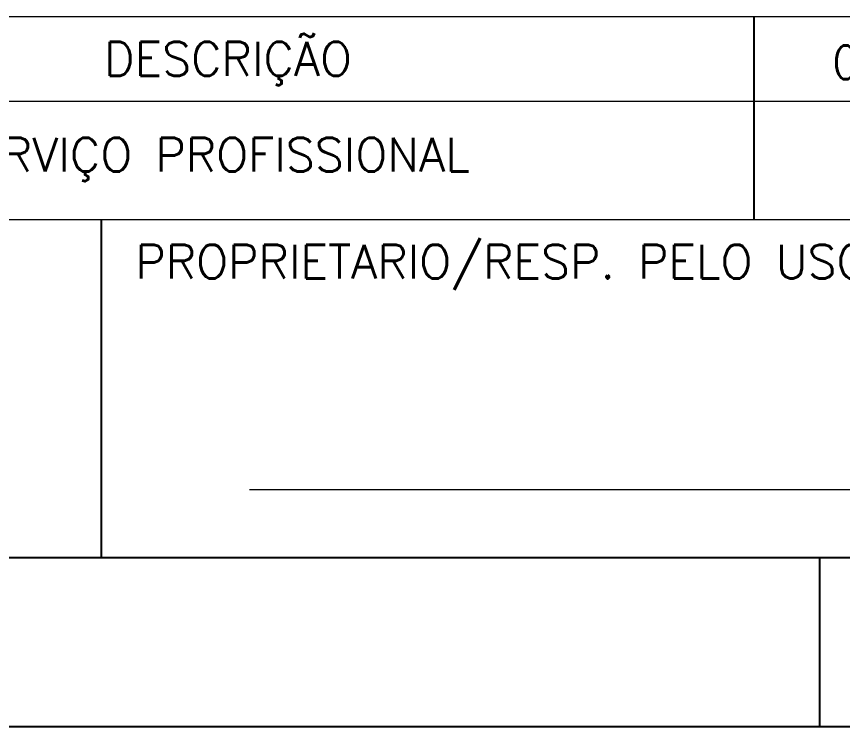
# Model space of a CAD drawing. Header units: metres. Extents: x 341 to 459, y 1341 to 1425.
# Drawn here: x 448.147 to 453.033, y 1349.039 to 1353.238 of the extents above; entities that cross this region are included whole.
import ezdxf
from ezdxf.enums import TextEntityAlignment as Align

# ---------------------------------------------------------------- set-up
doc = ezdxf.new("R2010")
doc.units = ezdxf.units.M
for name, color, linetype, lineweight in [('1 - P02', 2, 'Continuous', 20), ('2 - Textos', 7, 'Continuous', 20), ('GL2', 7, 'Continuous', 9), ('GR80', 3, 'Continuous', 20)]:
    doc.layers.add(name, color=color, linetype=linetype, lineweight=lineweight)
for name, color, linetype in [('FRL5', 5, 'Continuous'), ('FRR120', 5, 'Continuous'), ('FRR175', 1, 'Continuous'), ('FRR80', 3, 'Continuous')]:
    doc.layers.add(name, color=color, linetype=linetype)
doc.styles.add('R120', font='simplex.shx', dxfattribs={"height": 3})
doc.styles.add('R140', font='simplex.shx', dxfattribs={"height": 3.5})
doc.styles.add('R80', font='simplex.shx', dxfattribs={"height": 2})

# ---------------------------------------------------------------- blocks, each defined once
blk = doc.blocks.new('A0')
at = {"layer": 'FRL5'}
for p in [(25, 80), (1004, 80)]:
    blk.add_line(p, (1179, 80), dxfattribs=at)
at = {"layer": 'FRR120', "style": 'R120'}
for tag, p in [('FASE_DO_PROJETO', (1007, 46.294)), ('ÁREA_E/OU_SUBÁREA', (1007, 40.794)), ('TÍTULO_DO_DESENHO', (1007, 35.294)), ('SUBTÍTULO_1_DO_DESENHO', (1007, 29.794)), ('SUBTÍTULO_2_DO_DESENHO', (1007, 24.294))]:
    blk.add_attdef(tag, p, '', height=3, dxfattribs=at)
at = {"layer": 'FRR120', "style": 'R140', "width": 0.91}
for tag, p in [('NÚMERO_DA_CONTRATADA', (1035.723, 12.595)), ('NUMERO_VALE', (1100.889, 12.505))]:
    blk.add_attdef(tag, p, '', height=3.5, dxfattribs=at)
for tag, p in [('REVISÃO', (1171.5, 14.588)), ('ESCALA', (1019, 14.345))]:
    blk.add_attdef(tag, text='', height=3.5, dxfattribs=at).set_placement(p, align=Align.MIDDLE)
at = {"layer": 'FRR175', "style": 'R120'}
for tag, p in [('CLASSIFICAÇÃO', (1159.833, 67.733)), ('PROJETO', (1064.31, 53.894)), ('N_PROJ_SE', (1141.5, 53.894)), ('N_CONTRATO', (1144.871, 47.403))]:
    blk.add_attdef(tag, text='', height=3, dxfattribs=at).set_placement(p, align=Align.MIDDLE_CENTER)
at = {"layer": 'FRR80', "style": 'R80'}
for p in [(840.606, 76.082), (840.606, 70.382), (840.606, 64.682), (840.606, 58.982), (840.606, 53.282), (840.606, 47.582), (840.606, 41.882), (840.606, 36.182)]:
    blk.add_attdef('DESCRIÇÃO_DA_REVISÃO', p, '', height=2, dxfattribs=at)
for tag, p in [('8A_REV', (824, 77.068)), ('EMIS.', (834, 77.068)), ('PROJ.', (933.092, 77.068)), ('DES.', (945.153, 77.068)), ('VER.', (957.041, 77.068)), ('APR.', (969.195, 77.068)), ('AUT.', (981.104, 77.068)), ('7A_REV', (824, 71.368)), ('EMIS.', (834, 71.368)), ('PROJ.', (933.092, 71.368)), ('DES.', (945.153, 71.368)), ('VER.', (957.041, 71.368)), ('APR.', (969.195, 71.368)), ('AUT.', (981.104, 71.368)), ('6A_REV', (824, 65.668)), ('EMIS.', (834, 65.668)), ('PROJ.', (933.092, 65.668)), ('DES.', (945.153, 65.668)), ('VER.', (957.041, 65.668)), ('APR.', (969.195, 65.668)), ('AUT.', (981.104, 65.668)), ('5A_REV', (824, 59.968)), ('EMIS.', (834, 59.968)), ('PROJ.', (933.092, 59.968)), ('DES.', (945.153, 59.968)), ('VER.', (957.041, 59.968)), ('APR.', (969.195, 59.968)), ('AUT.', (981.104, 59.968)), ('4A_REV', (824, 54.268)), ('EMIS.', (834, 54.268)), ('PROJ.', (933.092, 54.268)), ('DES.', (945.153, 54.268)), ('VER.', (957.041, 54.268)), ('APR.', (969.195, 54.268)), ('AUT.', (981.104, 54.268)), ('3A_REV', (824, 48.568)), ('EMIS.', (834, 48.568)), ('PROJ.', (933.092, 48.568)), ('DES.', (945.153, 48.568)), ('VER.', (957.041, 48.568)), ('APR.', (969.195, 48.568)), ('AUT.', (981.104, 48.568)), ('2A_REV', (824, 42.868)), ('EMIS.', (834, 42.868)), ('PROJ.', (933.092, 42.868)), ('DES.', (945.153, 42.868)), ('VER.', (957.041, 42.868)), ('APR.', (969.195, 42.868)), ('AUT.', (981.104, 42.868)), ('1a_REV', (824, 37.168)), ('EMIS.', (834, 37.168)), ('PROJ.', (933.092, 37.168)), ('DES.', (945.153, 37.168)), ('VER.', (957.041, 37.168)), ('APR.', (969.195, 37.168)), ('AUT.', (981.104, 37.168))]:
    blk.add_attdef(tag, text='', height=2, dxfattribs=at).set_placement(p, align=Align.MIDDLE)
at = {"layer": 'FRR80', "style": 'R80', "width": 0.85}
for p in [(995.528, 76.902), (995.528, 71.202), (995.528, 65.502), (995.528, 59.802), (995.528, 54.102), (995.528, 48.402), (995.528, 42.702), (995.528, 37.002)]:
    blk.add_attdef('DATA', text='', height=2, dxfattribs=at).set_placement(p, align=Align.MIDDLE)

msp = doc.modelspace()

# ---------------------------------------------------------------- linework, layer by layer
for p, q in [((452.509, 1353.2383), (452.509, 1352.0386)), ((448.6498, 1350.0388), (448.6498, 1352.0386)), ((440.907, 1350.0388), (458.3989, 1350.0388)), ((452.8994, 1349.039), (452.8994, 1350.0388))]:
    msp.add_line(p, q)
at = {"layer": '1 - P02'}
msp.add_line((455.5241, 1350.4388), (449.5248, 1350.4388), dxfattribs=at)
at = {"layer": 'GL2'}
for p, q in [((440.907, 1353.2383), (458.3958, 1353.2383)), ((440.907, 1352.7385), (458.3958, 1352.7385)), ((440.907, 1352.0386), (458.4003, 1352.0386))]:
    msp.add_line(p, q, dxfattribs=at)

# ---------------------------------------------------------------- block references
at = {"xscale": 0.09999999999999994, "yscale": 0.09999999999999994, "zscale": 0.09999999999999994}
msp.add_blockref('A0', (340.5003, 1341.039), dxfattribs=at)

# ---------------------------------------------------------------- texts
at = {"layer": '2 - Textos', "color": 3, "style": 'R80'}
msp.add_text('PROPRIETARIO/RESP. PELO USO', height=0.19998, dxfattribs=at).set_placement((448.8498, 1351.7887), align=Align.MIDDLE_LEFT)
at = {"layer": 'GR80', "style": 'R80'}
msp.add_text('DESCRIÇÃO', height=0.19995, dxfattribs=at).set_placement((449.3981, 1352.9884), align=Align.MIDDLE_CENTER)
at = {"layer": 'GR80', "style": 'R80', "width": 0.8}
msp.add_text('CARGA DE INCÊNDIO EM MJ/M²', height=0.199949, dxfattribs=at).set_placement((454.6457, 1352.9671), align=Align.MIDDLE_CENTER)
at = {"layer": 'GR80', "style": 'R80'}
msp.add_text('SERVIÇO PROFISSIONAL', height=0.2, rotation=360, dxfattribs=at).set_placement((447.7258, 1352.321))

doc.saveas('drawing.dxf')
